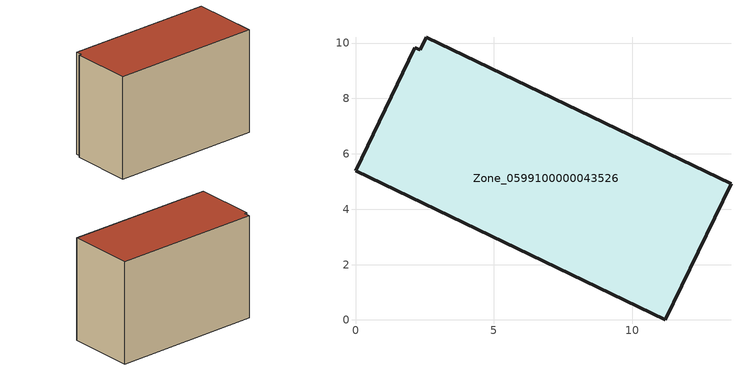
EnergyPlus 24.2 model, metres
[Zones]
Zone_0599100000043526
 floor ground (C_G): 2.35,9.75 2.56,10.22 13.56,4.92 11.19,0 0,5.39 2.14,9.83 z4.5
 wall outside (C_F): 11.19,0 13.56,4.92 2.56,10.22 2.35,9.75 2.14,9.83 0,5.39 11.19,0 z4.5:12.9
 roof outside (C_R): 2.56,10.22 2.35,9.75 2.14,9.83 0,5.39 11.19,0 13.56,4.92 z12.9
[BUILDING]
Pand.0599100000043526: North Axis=0; Terrain=City; Loads Convergence Tolerance Value=0.04; Temperature Convergence Tolerance Value=0.4; Solar Distribution=FullExterior; Maximum Number of Warmup Days=25; Minimum Number of Warmup Days=1
[Site:Location]
Rotterdam.The.Hague.AP_ZH_NLD Design_Conditions: Latitude=51.96; Longitude=4.45; Time Zone=1; Elevation=-4.5
[SITE:GROUNDTEMPERATURE:BUILDINGSURFACE]
18, 18, 18, 18, 18, 18, 18, 18, 18, 18, 18, 18
[MATERIAL] Thermal Absorptance=0.9; Solar Absorptance=0.7; Visible Absorptance=0.7
Name | Roughness | Thickness | Conductivity | Density | Specific Heat
G.TI.1992-2005 | MediumSmooth | 0.15 | 0.06 | 540 | 1210
F.TI.1992-2005 | Rough | 0.3 | 0.12 | 1920 | 840
R.TI.1992-2005 | MediumRough | 0.2 | 0.08 | 1500 | 1000
[CONSTRUCTION]
C_G: G.TI.1992-2005
C_F: F.TI.1992-2005
C_R: R.TI.1992-2005
[ZONE]
Zone_0599100000043526: Type=1; Multiplier=1; Ceiling Height=Autocalculate; Volume=Autocalculate; Floor Area=autocalculate; Part of Total Floor Area=Yes
[ZONEINFILTRATION:DESIGNFLOWRATE]
Infil_Zone_0599100000043526: Zone or ZoneList or Space or SpaceList=Zone_0599100000043526; Schedule=AlwaysOn; Design Flow Rate Calculation Method=Flow/Area; Flow Rate per Floor Area=0.0015; Constant Term Coefficient=1; Temperature Term Coefficient=0; Velocity Term Coefficient=0; Velocity Squared Term Coefficient=0
[HVACTEMPLATE:ZONE:IDEALLOADSAIRSYSTEM]
Zone_0599100000043526: Maximum Heating Supply Air Temperature=50; Minimum Cooling Supply Air Temperature=13; Maximum Heating Supply Air Humidity Ratio=0.0156; Minimum Cooling Supply Air Humidity Ratio=0.0077; Heating Limit=NoLimit; Cooling Limit=NoLimit; Dehumidification Control Type=ConstantSensibleHeatRatio; Cooling Sensible Heat Ratio=0.7; Dehumidification Setpoint=60; Humidification Control Type=None; Humidification Setpoint=30; Outdoor Air Method=None; Outdoor Air Flow Rate per Person=0.00944; Outdoor Air Flow Rate per Zone Floor Area=0; Outdoor Air Flow Rate per Zone=0; Demand Controlled Ventilation Type=None; Outdoor Air Economizer Type=NoEconomizer; Heat Recovery Type=None; Sensible Heat Recovery Effectiveness=0.7; Latent Heat Recovery Effectiveness=0.65
[ZONECONTROL:THERMOSTAT]
ThermostatControl_Zone_0599100000043526: Zone or ZoneList=Zone_0599100000043526; Control Type Schedule=DualSetpointControlType; Control 1=Thermostat_Zone_0599100000043526; Temperature Difference Between Cutout And Setpoint=0
[THERMOSTATSETPOINT:DUALSETPOINT]
Thermostat_Zone_0599100000043526: Heating Setpoint Temperature Schedule=HeatingSetpoint_Zone_0599100000043526; Cooling Setpoint Temperature Schedule=CoolingSetpoint_Zone_0599100000043526
[SCHEDULE:COMPACT]
HeatingSetpoint_Zone_0599100000043526: Through: 12/31, For: AllDays, Until: 24:00, 21
CoolingSetpoint_Zone_0599100000043526: Through: 12/31, For: AllDays, Until: 24:00, 24
DualSetpointControlType: Through: 12/31, For: AllDays, Until: 24:00, 4
AlwaysOn: Through: 12/31, For: AllDays, Until: 24:00, 1
